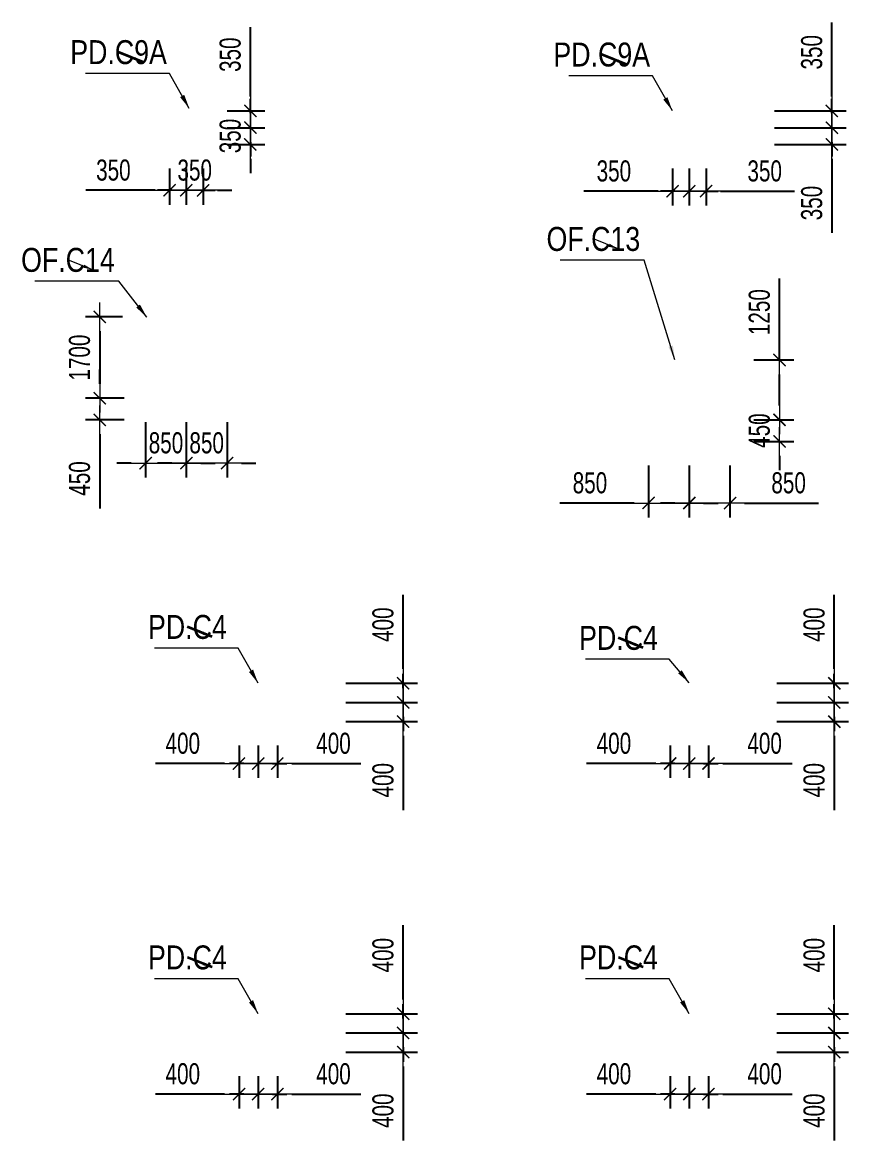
# Model space of a CAD drawing. Header units: millimetres. Extents: x -259680 to 286077, y -1281 to 94455.
# Drawn here: x 31777 to 49027, y 23251 to 46599 of the extents above; entities that cross this region are included whole.
import ezdxf
from ezdxf.enums import TextEntityAlignment as Align

# ---------------------------------------------------------------- set-up
doc = ezdxf.new("R2010")
doc.units = ezdxf.units.MM
doc.layers.get('0').update_dxf_attribs({"lineweight": 20})
doc.layers.get('Defpoints').update_dxf_attribs({"color": 151, "lineweight": 9})
for name, color, linetype, lineweight in [('$0$C1', 20, 'Continuous', 35), ('$1$NDC_S_ANNO', 7, 'Continuous', 20), ('$1$NDC_S_DIM', 1, 'Continuous', 15), ('$1$NDC_S_VN TEXT', 7, 'Continuous', 20), ('NDC_S_DIM', 1, 'Continuous', 15)]:
    doc.layers.add(name, color=color, linetype=linetype, lineweight=lineweight)
doc.styles.add('$1$NDC_DIM', font='', dxfattribs={"width": 0.75})
doc.styles.add('$2$ARIAL', font='arial.ttf', dxfattribs={"width": 0.8})
doc.styles.add('NDC_DIM', font='', dxfattribs={"width": 0.75})
doc.styles.get('$1$NDC_DIM').set_extended_font_data('Dotum')
doc.styles.get('NDC_DIM').set_extended_font_data('Dotum')
doc.dimstyles.new('$0$NDC_dim_150', dxfattribs={"dimscale": 150, "dimtxt": 2.2, "dimasz": 1.5, "dimexe": 1.5, "dimexo": 2.5, "dimgap": 1, "dimtad": 1, "dimdec": 0, "dimzin": 0, "dimdsep": 46, "dimtxsty": '$1$NDC_DIM', "dimblk": '$1$DIMMARK', "dimcen": 0.09, "dimdle": 1.2, "dimclrd": 1, "dimclre": 1, "dimclrt": 3, "dimadec": 0, "dimazin": 0, "dimtfac": 1, "dimtdec": 0, "dimtix": 1, "dimtofl": 0, "dimtmove": 0, "dimatfit": 3, "dimfxl": 6, "dimfxlon": 1, "dimtolj": 1, "dimtzin": 0, "dimarcsym": 0})
doc.dimstyles.new('$1$NDC_dim_iso', dxfattribs={"dimtxt": 2.2, "dimasz": 1, "dimexe": 1.5, "dimexo": 2.5, "dimgap": 1, "dimtad": 1, "dimdec": 0, "dimzin": 0, "dimdsep": 46, "dimtxsty": '$1$NDC_DIM', "dimblk": '$1$DIMMARK', "dimcen": 0.09, "dimdle": 1.2, "dimclrd": 1, "dimclre": 1, "dimclrt": 3, "dimadec": 0, "dimazin": 0, "dimtfac": 1, "dimtdec": 0, "dimtix": 1, "dimtofl": 0, "dimtmove": 0, "dimatfit": 3, "dimfxl": 6, "dimfxlon": 1, "dimtolj": 1, "dimtzin": 0, "dimarcsym": 0})
doc.dimstyles.new('NDC_dim_200', dxfattribs={"dimscale": 200, "dimtxt": 2.2, "dimasz": 1.5, "dimexe": 1.5, "dimexo": 2.5, "dimgap": 1, "dimtad": 1, "dimdec": 0, "dimzin": 0, "dimdsep": 46, "dimtxsty": 'NDC_DIM', "dimblk": 'DIMMARK', "dimcen": 0.09, "dimdle": 1.2, "dimclrd": 1, "dimclre": 1, "dimclrt": 3, "dimadec": 0, "dimazin": 0, "dimtfac": 1, "dimtdec": 0, "dimtix": 1, "dimtofl": 0, "dimtmove": 0, "dimatfit": 3, "dimfxl": 6, "dimfxlon": 1, "dimtolj": 1, "dimtzin": 0, "dimarcsym": 0})

# ---------------------------------------------------------------- blocks, each defined once
blk = doc.blocks.new('$1$DIMMARK')
at = {"layer": '$1$NDC_S_DIM', "color": 1}
blk.add_line((-1.5, 0), (1, 0), dxfattribs=at)
at = {"layer": '$1$NDC_S_DIM', "color": 2, "const_width": 0.1}
blk.add_lwpolyline([(-0.424, -0.424), (0.424, 0.424)], dxfattribs=at)
blk = doc.blocks.new('DIMMARK')
at = {"layer": 'NDC_S_DIM', "color": 1}
blk.add_line((-1.5, 0), (1, 0), dxfattribs=at)
at = {"layer": 'NDC_S_DIM', "color": 2, "const_width": 0.1}
blk.add_lwpolyline([(-0.424, -0.424), (0.424, 0.424)], dxfattribs=at)
blk = doc.blocks.new('*D430')
at = {"layer": 'Defpoints', "color": 0, "ltscale": 100, "transparency": 16777216}
for p in [(45700, 32000), (46100, 32000), (46100, 31124)]:
    blk.add_point(p, dxfattribs=at)
at = {"layer": 'NDC_S_DIM', "color": 1, "lineweight": -2, "ltscale": 100, "transparency": 16777216}
for p, q in [((45700, 31500), (45700, 30824)), ((46100, 31500), (46100, 30824)), ((45400, 31124), (45100, 31124)), ((46400, 31124), (47845, 31124))]:
    blk.add_line(p, q, dxfattribs=at)
at = {"layer": 'NDC_S_DIM', "color": 1, "lineweight": -2, "ltscale": 100, "transparency": 16777216, "xscale": 300, "yscale": 300, "zscale": 300}
blk.add_blockref('DIMMARK', (45700, 31124), dxfattribs=at)
at = {"layer": 'NDC_S_DIM', "color": 1, "lineweight": -2, "ltscale": 100, "transparency": 16777216, "xscale": 300, "yscale": 300, "zscale": 300, "rotation": 180}
blk.add_blockref('DIMMARK', (46100, 31124), dxfattribs=at)
at = {"layer": 'NDC_S_DIM', "color": 3, "ltscale": 100, "transparency": 16777216, "insert": (47273, 31545), "char_height": 440, "attachment_point": 5, "style": 'NDC_DIM'}
blk.add_mtext('\\A1;400', dxfattribs=at)
blk = doc.blocks.new('*D431')
at = {"layer": 'Defpoints', "color": 0, "ltscale": 100, "transparency": 16777216}
for p in [(45300, 32000), (45700, 32000), (45700, 31124)]:
    blk.add_point(p, dxfattribs=at)
at = {"layer": 'NDC_S_DIM', "color": 1, "lineweight": -2, "ltscale": 100, "transparency": 16777216}
for p, q in [((45300, 31500), (45300, 30824)), ((45700, 31500), (45700, 30824)), ((45000, 31124), (43555, 31124)), ((46000, 31124), (46300, 31124))]:
    blk.add_line(p, q, dxfattribs=at)
at = {"layer": 'NDC_S_DIM', "color": 1, "lineweight": -2, "ltscale": 100, "transparency": 16777216, "xscale": 300, "yscale": 300, "zscale": 300}
blk.add_blockref('DIMMARK', (45300, 31124), dxfattribs=at)
at = {"layer": 'NDC_S_DIM', "color": 1, "lineweight": -2, "ltscale": 100, "transparency": 16777216, "xscale": 300, "yscale": 300, "zscale": 300, "rotation": 180}
blk.add_blockref('DIMMARK', (45700, 31124), dxfattribs=at)
at = {"layer": 'NDC_S_DIM', "color": 3, "ltscale": 100, "transparency": 16777216, "insert": (44127, 31545), "char_height": 440, "attachment_point": 5, "style": 'NDC_DIM'}
blk.add_mtext('\\A1;400', dxfattribs=at)
blk = doc.blocks.new('*D432')
at = {"layer": 'Defpoints', "color": 0, "ltscale": 100, "transparency": 16777216}
for p in [(46100, 32800), (48727, 32800), (46100, 32400)]:
    blk.add_point(p, dxfattribs=at)
at = {"layer": 'NDC_S_DIM', "color": 1, "lineweight": -2, "ltscale": 100, "transparency": 16777216}
for p, q in [((48727, 33100), (48727, 34649)), ((47527, 32800), (49027, 32800)), ((47527, 32400), (49027, 32400)), ((48727, 32100), (48727, 31800))]:
    blk.add_line(p, q, dxfattribs=at)
at = {"layer": 'NDC_S_DIM', "color": 1, "lineweight": -2, "ltscale": 100, "transparency": 16777216, "xscale": 300, "yscale": 300, "zscale": 300}
for p, rotation in [((48727, 32800), 270), ((48727, 32400), 90)]:
    blk.add_blockref('DIMMARK', p, dxfattribs=dict(at, rotation=rotation))
at = {"layer": 'NDC_S_DIM', "color": 3, "ltscale": 100, "transparency": 16777216, "insert": (48307, 34024), "char_height": 440, "attachment_point": 5, "rotation": 90, "style": 'NDC_DIM'}
blk.add_mtext('\\A1;400', dxfattribs=at)
blk = doc.blocks.new('*D433')
at = {"layer": 'Defpoints', "color": 0, "ltscale": 100, "transparency": 16777216}
for p in [(46100, 32400), (48727, 32400), (46100, 32000)]:
    blk.add_point(p, dxfattribs=at)
at = {"layer": 'NDC_S_DIM', "color": 1, "lineweight": -2, "ltscale": 100, "transparency": 16777216}
for p, q in [((48727, 32700), (48727, 33000)), ((47527, 32400), (49027, 32400)), ((47527, 32000), (49027, 32000)), ((48727, 31700), (48727, 30151))]:
    blk.add_line(p, q, dxfattribs=at)
at = {"layer": 'NDC_S_DIM', "color": 1, "lineweight": -2, "ltscale": 100, "transparency": 16777216, "xscale": 300, "yscale": 300, "zscale": 300}
for p, rotation in [((48727, 32400), 270), ((48727, 32000), 90)]:
    blk.add_blockref('DIMMARK', p, dxfattribs=dict(at, rotation=rotation))
at = {"layer": 'NDC_S_DIM', "color": 3, "ltscale": 100, "transparency": 16777216, "insert": (48307, 30776), "char_height": 440, "attachment_point": 5, "rotation": 90, "style": 'NDC_DIM'}
blk.add_mtext('\\A1;400', dxfattribs=at)
blk = doc.blocks.new('*D434')
at = {"layer": 'Defpoints', "color": 0, "ltscale": 100, "transparency": 16777216}
for p in [(36700, 32000), (37100, 32000), (37100, 31124)]:
    blk.add_point(p, dxfattribs=at)
at = {"layer": 'NDC_S_DIM', "color": 1, "lineweight": -2, "ltscale": 100, "transparency": 16777216}
for p, q in [((36700, 31500), (36700, 30824)), ((37100, 31500), (37100, 30824)), ((36400, 31124), (36100, 31124)), ((37400, 31124), (38845, 31124))]:
    blk.add_line(p, q, dxfattribs=at)
at = {"layer": 'NDC_S_DIM', "color": 1, "lineweight": -2, "ltscale": 100, "transparency": 16777216, "xscale": 300, "yscale": 300, "zscale": 300}
blk.add_blockref('DIMMARK', (36700, 31124), dxfattribs=at)
at = {"layer": 'NDC_S_DIM', "color": 1, "lineweight": -2, "ltscale": 100, "transparency": 16777216, "xscale": 300, "yscale": 300, "zscale": 300, "rotation": 180}
blk.add_blockref('DIMMARK', (37100, 31124), dxfattribs=at)
at = {"layer": 'NDC_S_DIM', "color": 3, "ltscale": 100, "transparency": 16777216, "insert": (38273, 31545), "char_height": 440, "attachment_point": 5, "style": 'NDC_DIM'}
blk.add_mtext('\\A1;400', dxfattribs=at)
blk = doc.blocks.new('*D435')
at = {"layer": 'Defpoints', "color": 0, "ltscale": 100, "transparency": 16777216}
for p in [(36300, 32000), (36700, 32000), (36700, 31124)]:
    blk.add_point(p, dxfattribs=at)
at = {"layer": 'NDC_S_DIM', "color": 1, "lineweight": -2, "ltscale": 100, "transparency": 16777216}
for p, q in [((36300, 31500), (36300, 30824)), ((36700, 31500), (36700, 30824)), ((36000, 31124), (34555, 31124)), ((37000, 31124), (37300, 31124))]:
    blk.add_line(p, q, dxfattribs=at)
at = {"layer": 'NDC_S_DIM', "color": 1, "lineweight": -2, "ltscale": 100, "transparency": 16777216, "xscale": 300, "yscale": 300, "zscale": 300}
blk.add_blockref('DIMMARK', (36300, 31124), dxfattribs=at)
at = {"layer": 'NDC_S_DIM', "color": 1, "lineweight": -2, "ltscale": 100, "transparency": 16777216, "xscale": 300, "yscale": 300, "zscale": 300, "rotation": 180}
blk.add_blockref('DIMMARK', (36700, 31124), dxfattribs=at)
at = {"layer": 'NDC_S_DIM', "color": 3, "ltscale": 100, "transparency": 16777216, "insert": (35127, 31545), "char_height": 440, "attachment_point": 5, "style": 'NDC_DIM'}
blk.add_mtext('\\A1;400', dxfattribs=at)
blk = doc.blocks.new('*D436')
at = {"layer": 'Defpoints', "color": 0, "ltscale": 100, "transparency": 16777216}
for p in [(37100, 32800), (39727, 32800), (37100, 32400)]:
    blk.add_point(p, dxfattribs=at)
at = {"layer": 'NDC_S_DIM', "color": 1, "lineweight": -2, "ltscale": 100, "transparency": 16777216}
for p, q in [((39727, 33100), (39727, 34649)), ((38527, 32800), (40027, 32800)), ((38527, 32400), (40027, 32400)), ((39727, 32100), (39727, 31800))]:
    blk.add_line(p, q, dxfattribs=at)
at = {"layer": 'NDC_S_DIM', "color": 1, "lineweight": -2, "ltscale": 100, "transparency": 16777216, "xscale": 300, "yscale": 300, "zscale": 300}
for p, rotation in [((39727, 32800), 270), ((39727, 32400), 90)]:
    blk.add_blockref('DIMMARK', p, dxfattribs=dict(at, rotation=rotation))
at = {"layer": 'NDC_S_DIM', "color": 3, "ltscale": 100, "transparency": 16777216, "insert": (39307, 34024), "char_height": 440, "attachment_point": 5, "rotation": 90, "style": 'NDC_DIM'}
blk.add_mtext('\\A1;400', dxfattribs=at)
blk = doc.blocks.new('*D437')
at = {"layer": 'Defpoints', "color": 0, "ltscale": 100, "transparency": 16777216}
for p in [(37100, 32400), (39727, 32400), (37100, 32000)]:
    blk.add_point(p, dxfattribs=at)
at = {"layer": 'NDC_S_DIM', "color": 1, "lineweight": -2, "ltscale": 100, "transparency": 16777216}
for p, q in [((39727, 32700), (39727, 33000)), ((38527, 32400), (40027, 32400)), ((38527, 32000), (40027, 32000)), ((39727, 31700), (39727, 30151))]:
    blk.add_line(p, q, dxfattribs=at)
at = {"layer": 'NDC_S_DIM', "color": 1, "lineweight": -2, "ltscale": 100, "transparency": 16777216, "xscale": 300, "yscale": 300, "zscale": 300}
for p, rotation in [((39727, 32400), 270), ((39727, 32000), 90)]:
    blk.add_blockref('DIMMARK', p, dxfattribs=dict(at, rotation=rotation))
at = {"layer": 'NDC_S_DIM', "color": 3, "ltscale": 100, "transparency": 16777216, "insert": (39307, 30776), "char_height": 440, "attachment_point": 5, "rotation": 90, "style": 'NDC_DIM'}
blk.add_mtext('\\A1;400', dxfattribs=at)
blk = doc.blocks.new('*D438')
at = {"layer": 'Defpoints', "color": 0, "ltscale": 100, "transparency": 16777216}
for p in [(36700, 25100), (37100, 25100), (37100, 24224)]:
    blk.add_point(p, dxfattribs=at)
at = {"layer": 'NDC_S_DIM', "color": 1, "lineweight": -2, "ltscale": 100, "transparency": 16777216}
for p, q in [((36700, 24600), (36700, 23924)), ((37100, 24600), (37100, 23924)), ((36400, 24224), (36100, 24224)), ((37400, 24224), (38845, 24224))]:
    blk.add_line(p, q, dxfattribs=at)
at = {"layer": 'NDC_S_DIM', "color": 1, "lineweight": -2, "ltscale": 100, "transparency": 16777216, "xscale": 300, "yscale": 300, "zscale": 300}
blk.add_blockref('DIMMARK', (36700, 24224), dxfattribs=at)
at = {"layer": 'NDC_S_DIM', "color": 1, "lineweight": -2, "ltscale": 100, "transparency": 16777216, "xscale": 300, "yscale": 300, "zscale": 300, "rotation": 180}
blk.add_blockref('DIMMARK', (37100, 24224), dxfattribs=at)
at = {"layer": 'NDC_S_DIM', "color": 3, "ltscale": 100, "transparency": 16777216, "insert": (38273, 24645), "char_height": 440, "attachment_point": 5, "style": 'NDC_DIM'}
blk.add_mtext('\\A1;400', dxfattribs=at)
blk = doc.blocks.new('*D439')
at = {"layer": 'Defpoints', "color": 0, "ltscale": 100, "transparency": 16777216}
for p in [(36300, 25100), (36700, 25100), (36700, 24224)]:
    blk.add_point(p, dxfattribs=at)
at = {"layer": 'NDC_S_DIM', "color": 1, "lineweight": -2, "ltscale": 100, "transparency": 16777216}
for p, q in [((36300, 24600), (36300, 23924)), ((36700, 24600), (36700, 23924)), ((36000, 24224), (34555, 24224)), ((37000, 24224), (37300, 24224))]:
    blk.add_line(p, q, dxfattribs=at)
at = {"layer": 'NDC_S_DIM', "color": 1, "lineweight": -2, "ltscale": 100, "transparency": 16777216, "xscale": 300, "yscale": 300, "zscale": 300}
blk.add_blockref('DIMMARK', (36300, 24224), dxfattribs=at)
at = {"layer": 'NDC_S_DIM', "color": 1, "lineweight": -2, "ltscale": 100, "transparency": 16777216, "xscale": 300, "yscale": 300, "zscale": 300, "rotation": 180}
blk.add_blockref('DIMMARK', (36700, 24224), dxfattribs=at)
at = {"layer": 'NDC_S_DIM', "color": 3, "ltscale": 100, "transparency": 16777216, "insert": (35127, 24645), "char_height": 440, "attachment_point": 5, "style": 'NDC_DIM'}
blk.add_mtext('\\A1;400', dxfattribs=at)
blk = doc.blocks.new('*D440')
at = {"layer": 'Defpoints', "color": 0, "ltscale": 100, "transparency": 16777216}
for p in [(37100, 25900), (39727, 25900), (37100, 25500)]:
    blk.add_point(p, dxfattribs=at)
at = {"layer": 'NDC_S_DIM', "color": 1, "lineweight": -2, "ltscale": 100, "transparency": 16777216}
for p, q in [((39727, 26200), (39727, 27749)), ((38527, 25900), (40027, 25900)), ((38527, 25500), (40027, 25500)), ((39727, 25200), (39727, 24900))]:
    blk.add_line(p, q, dxfattribs=at)
at = {"layer": 'NDC_S_DIM', "color": 1, "lineweight": -2, "ltscale": 100, "transparency": 16777216, "xscale": 300, "yscale": 300, "zscale": 300}
for p, rotation in [((39727, 25900), 270), ((39727, 25500), 90)]:
    blk.add_blockref('DIMMARK', p, dxfattribs=dict(at, rotation=rotation))
at = {"layer": 'NDC_S_DIM', "color": 3, "ltscale": 100, "transparency": 16777216, "insert": (39307, 27124), "char_height": 440, "attachment_point": 5, "rotation": 90, "style": 'NDC_DIM'}
blk.add_mtext('\\A1;400', dxfattribs=at)
blk = doc.blocks.new('*D441')
at = {"layer": 'Defpoints', "color": 0, "ltscale": 100, "transparency": 16777216}
for p in [(37100, 25500), (39727, 25500), (37100, 25100)]:
    blk.add_point(p, dxfattribs=at)
at = {"layer": 'NDC_S_DIM', "color": 1, "lineweight": -2, "ltscale": 100, "transparency": 16777216}
for p, q in [((39727, 25800), (39727, 26100)), ((38527, 25500), (40027, 25500)), ((38527, 25100), (40027, 25100)), ((39727, 24800), (39727, 23251))]:
    blk.add_line(p, q, dxfattribs=at)
at = {"layer": 'NDC_S_DIM', "color": 1, "lineweight": -2, "ltscale": 100, "transparency": 16777216, "xscale": 300, "yscale": 300, "zscale": 300}
for p, rotation in [((39727, 25500), 270), ((39727, 25100), 90)]:
    blk.add_blockref('DIMMARK', p, dxfattribs=dict(at, rotation=rotation))
at = {"layer": 'NDC_S_DIM', "color": 3, "ltscale": 100, "transparency": 16777216, "insert": (39307, 23876), "char_height": 440, "attachment_point": 5, "rotation": 90, "style": 'NDC_DIM'}
blk.add_mtext('\\A1;400', dxfattribs=at)
blk = doc.blocks.new('*D442')
at = {"layer": 'Defpoints', "color": 0, "ltscale": 100, "transparency": 16777216}
for p in [(45700, 25100), (46100, 25100), (46100, 24224)]:
    blk.add_point(p, dxfattribs=at)
at = {"layer": 'NDC_S_DIM', "color": 1, "lineweight": -2, "ltscale": 100, "transparency": 16777216}
for p, q in [((45700, 24600), (45700, 23924)), ((46100, 24600), (46100, 23924)), ((45400, 24224), (45100, 24224)), ((46400, 24224), (47845, 24224))]:
    blk.add_line(p, q, dxfattribs=at)
at = {"layer": 'NDC_S_DIM', "color": 1, "lineweight": -2, "ltscale": 100, "transparency": 16777216, "xscale": 300, "yscale": 300, "zscale": 300}
blk.add_blockref('DIMMARK', (45700, 24224), dxfattribs=at)
at = {"layer": 'NDC_S_DIM', "color": 1, "lineweight": -2, "ltscale": 100, "transparency": 16777216, "xscale": 300, "yscale": 300, "zscale": 300, "rotation": 180}
blk.add_blockref('DIMMARK', (46100, 24224), dxfattribs=at)
at = {"layer": 'NDC_S_DIM', "color": 3, "ltscale": 100, "transparency": 16777216, "insert": (47273, 24645), "char_height": 440, "attachment_point": 5, "style": 'NDC_DIM'}
blk.add_mtext('\\A1;400', dxfattribs=at)
blk = doc.blocks.new('*D443')
at = {"layer": 'Defpoints', "color": 0, "ltscale": 100, "transparency": 16777216}
for p in [(45300, 25100), (45700, 25100), (45700, 24224)]:
    blk.add_point(p, dxfattribs=at)
at = {"layer": 'NDC_S_DIM', "color": 1, "lineweight": -2, "ltscale": 100, "transparency": 16777216}
for p, q in [((45300, 24600), (45300, 23924)), ((45700, 24600), (45700, 23924)), ((45000, 24224), (43555, 24224)), ((46000, 24224), (46300, 24224))]:
    blk.add_line(p, q, dxfattribs=at)
at = {"layer": 'NDC_S_DIM', "color": 1, "lineweight": -2, "ltscale": 100, "transparency": 16777216, "xscale": 300, "yscale": 300, "zscale": 300}
blk.add_blockref('DIMMARK', (45300, 24224), dxfattribs=at)
at = {"layer": 'NDC_S_DIM', "color": 1, "lineweight": -2, "ltscale": 100, "transparency": 16777216, "xscale": 300, "yscale": 300, "zscale": 300, "rotation": 180}
blk.add_blockref('DIMMARK', (45700, 24224), dxfattribs=at)
at = {"layer": 'NDC_S_DIM', "color": 3, "ltscale": 100, "transparency": 16777216, "insert": (44127, 24645), "char_height": 440, "attachment_point": 5, "style": 'NDC_DIM'}
blk.add_mtext('\\A1;400', dxfattribs=at)
blk = doc.blocks.new('*D444')
at = {"layer": 'Defpoints', "color": 0, "ltscale": 100, "transparency": 16777216}
for p in [(46100, 25900), (48727, 25900), (46100, 25500)]:
    blk.add_point(p, dxfattribs=at)
at = {"layer": 'NDC_S_DIM', "color": 1, "lineweight": -2, "ltscale": 100, "transparency": 16777216}
for p, q in [((48727, 26200), (48727, 27749)), ((47527, 25900), (49027, 25900)), ((47527, 25500), (49027, 25500)), ((48727, 25200), (48727, 24900))]:
    blk.add_line(p, q, dxfattribs=at)
at = {"layer": 'NDC_S_DIM', "color": 1, "lineweight": -2, "ltscale": 100, "transparency": 16777216, "xscale": 300, "yscale": 300, "zscale": 300}
for p, rotation in [((48727, 25900), 270), ((48727, 25500), 90)]:
    blk.add_blockref('DIMMARK', p, dxfattribs=dict(at, rotation=rotation))
at = {"layer": 'NDC_S_DIM', "color": 3, "ltscale": 100, "transparency": 16777216, "insert": (48307, 27124), "char_height": 440, "attachment_point": 5, "rotation": 90, "style": 'NDC_DIM'}
blk.add_mtext('\\A1;400', dxfattribs=at)
blk = doc.blocks.new('*D445')
at = {"layer": 'Defpoints', "color": 0, "ltscale": 100, "transparency": 16777216}
for p in [(46100, 25500), (48727, 25500), (46100, 25100)]:
    blk.add_point(p, dxfattribs=at)
at = {"layer": 'NDC_S_DIM', "color": 1, "lineweight": -2, "ltscale": 100, "transparency": 16777216}
for p, q in [((48727, 25800), (48727, 26100)), ((47527, 25500), (49027, 25500)), ((47527, 25100), (49027, 25100)), ((48727, 24800), (48727, 23251))]:
    blk.add_line(p, q, dxfattribs=at)
at = {"layer": 'NDC_S_DIM', "color": 1, "lineweight": -2, "ltscale": 100, "transparency": 16777216, "xscale": 300, "yscale": 300, "zscale": 300}
for p, rotation in [((48727, 25500), 270), ((48727, 25100), 90)]:
    blk.add_blockref('DIMMARK', p, dxfattribs=dict(at, rotation=rotation))
at = {"layer": 'NDC_S_DIM', "color": 3, "ltscale": 100, "transparency": 16777216, "insert": (48307, 23876), "char_height": 440, "attachment_point": 5, "rotation": 90, "style": 'NDC_DIM'}
blk.add_mtext('\\A1;400', dxfattribs=at)
blk = doc.blocks.new('*D644')
at = {"layer": 'Defpoints', "color": 0, "ltscale": 100, "transparency": 16777216}
for p in [(34371, 40450), (33392, 38750), (34350, 38750)]:
    blk.add_point(p, dxfattribs=at)
at = {"layer": 'NDC_S_DIM', "color": 1, "lineweight": -2, "ltscale": 100, "transparency": 16777216}
for p, q in [((33871, 40450), (33092, 40450)), ((33392, 40150), (33392, 39050)), ((33850, 38750), (33092, 38750))]:
    blk.add_line(p, q, dxfattribs=at)
at = {"layer": 'NDC_S_DIM', "color": 1, "lineweight": -2, "ltscale": 100, "transparency": 16777216, "xscale": 300, "yscale": 300, "zscale": 300}
for p, rotation in [((33392, 40450), 90), ((33392, 38750), 270)]:
    blk.add_blockref('DIMMARK', p, dxfattribs=dict(at, rotation=rotation))
at = {"layer": 'NDC_S_DIM', "color": 3, "ltscale": 100, "transparency": 16777216, "insert": (32971, 39600), "char_height": 440, "attachment_point": 5, "rotation": 90, "style": 'NDC_DIM'}
blk.add_mtext('\\A1;1700', dxfattribs=at)
blk = doc.blocks.new('*D645')
at = {"layer": 'Defpoints', "color": 0, "ltscale": 100, "transparency": 16777216}
for p in [(34400, 38750), (33392, 38300), (34400, 38300)]:
    blk.add_point(p, dxfattribs=at)
at = {"layer": 'NDC_S_DIM', "color": 1, "lineweight": -2, "ltscale": 100, "transparency": 16777216}
for p, q in [((33392, 39050), (33392, 39350)), ((33900, 38750), (33092, 38750)), ((33900, 38300), (33092, 38300)), ((33392, 38000), (33392, 36451))]:
    blk.add_line(p, q, dxfattribs=at)
at = {"layer": 'NDC_S_DIM', "color": 1, "lineweight": -2, "ltscale": 100, "transparency": 16777216, "xscale": 300, "yscale": 300, "zscale": 300}
for p, rotation in [((33392, 38750), 270), ((33392, 38300), 90)]:
    blk.add_blockref('DIMMARK', p, dxfattribs=dict(at, rotation=rotation))
at = {"layer": 'NDC_S_DIM', "color": 3, "ltscale": 100, "transparency": 16777216, "insert": (32972, 37076), "char_height": 440, "attachment_point": 5, "rotation": 90, "style": 'NDC_DIM'}
blk.add_mtext('\\A1;450', dxfattribs=at)
blk = doc.blocks.new('*D646')
at = {"layer": 'Defpoints', "color": 0, "ltscale": 100, "transparency": 16777216}
for p in [(34350, 38750), (35200, 38750), (35200, 37397)]:
    blk.add_point(p, dxfattribs=at)
at = {"layer": 'NDC_S_DIM', "color": 1, "lineweight": -2, "ltscale": 100, "transparency": 16777216}
for p, q in [((34350, 38250), (34350, 37097)), ((35200, 38250), (35200, 37097)), ((34050, 37397), (33750, 37397)), ((35500, 37397), (35800, 37397))]:
    blk.add_line(p, q, dxfattribs=at)
at = {"layer": 'NDC_S_DIM', "color": 1, "lineweight": -2, "ltscale": 100, "transparency": 16777216, "xscale": 300, "yscale": 300, "zscale": 300}
blk.add_blockref('DIMMARK', (34350, 37397), dxfattribs=at)
at = {"layer": 'NDC_S_DIM', "color": 1, "lineweight": -2, "ltscale": 100, "transparency": 16777216, "xscale": 300, "yscale": 300, "zscale": 300, "rotation": 180}
blk.add_blockref('DIMMARK', (35200, 37397), dxfattribs=at)
at = {"layer": 'NDC_S_DIM', "color": 3, "ltscale": 100, "transparency": 16777216, "insert": (34775, 37818), "char_height": 440, "attachment_point": 5, "style": 'NDC_DIM'}
blk.add_mtext('\\A1;850', dxfattribs=at)
blk = doc.blocks.new('*D647')
at = {"layer": 'Defpoints', "color": 0, "ltscale": 100, "transparency": 16777216}
for p in [(35200, 38750), (36050, 38750), (36050, 37397)]:
    blk.add_point(p, dxfattribs=at)
at = {"layer": 'NDC_S_DIM', "color": 1, "lineweight": -2, "ltscale": 100, "transparency": 16777216}
for p, q in [((35200, 38250), (35200, 37097)), ((36050, 38250), (36050, 37097)), ((34900, 37397), (34600, 37397)), ((36350, 37397), (36650, 37397))]:
    blk.add_line(p, q, dxfattribs=at)
at = {"layer": 'NDC_S_DIM', "color": 1, "lineweight": -2, "ltscale": 100, "transparency": 16777216, "xscale": 300, "yscale": 300, "zscale": 300}
blk.add_blockref('DIMMARK', (35200, 37397), dxfattribs=at)
at = {"layer": 'NDC_S_DIM', "color": 1, "lineweight": -2, "ltscale": 100, "transparency": 16777216, "xscale": 300, "yscale": 300, "zscale": 300, "rotation": 180}
blk.add_blockref('DIMMARK', (36050, 37397), dxfattribs=at)
at = {"layer": 'NDC_S_DIM', "color": 3, "ltscale": 100, "transparency": 16777216, "insert": (35625, 37818), "char_height": 440, "attachment_point": 5, "style": 'NDC_DIM'}
blk.add_mtext('\\A1;850', dxfattribs=at)
blk = doc.blocks.new('*D648')
at = {"layer": 'Defpoints', "color": 0, "ltscale": 100, "transparency": 16777216}
for p in [(35200, 44050), (35550, 44050), (35550, 43092)]:
    blk.add_point(p, dxfattribs=at)
at = {"layer": 'NDC_S_DIM', "color": 1, "lineweight": -2, "ltscale": 100, "transparency": 16777216}
for p, q in [((35200, 43550), (35200, 42792)), ((35550, 43550), (35550, 42792)), ((34900, 43092), (34600, 43092)), ((35850, 43092), (36150, 43092))]:
    blk.add_line(p, q, dxfattribs=at)
at = {"layer": 'NDC_S_DIM', "color": 1, "lineweight": -2, "ltscale": 100, "transparency": 16777216, "xscale": 300, "yscale": 300, "zscale": 300}
blk.add_blockref('DIMMARK', (35200, 43092), dxfattribs=at)
at = {"layer": 'NDC_S_DIM', "color": 1, "lineweight": -2, "ltscale": 100, "transparency": 16777216, "xscale": 300, "yscale": 300, "zscale": 300, "rotation": 180}
blk.add_blockref('DIMMARK', (35550, 43092), dxfattribs=at)
at = {"layer": 'NDC_S_DIM', "color": 3, "ltscale": 100, "transparency": 16777216, "insert": (35375, 43512), "char_height": 440, "attachment_point": 5, "style": 'NDC_DIM'}
blk.add_mtext('\\A1;350', dxfattribs=at)
blk = doc.blocks.new('*D649')
at = {"layer": 'Defpoints', "color": 0, "ltscale": 100, "transparency": 16777216}
for p in [(34850, 44050), (35200, 44050), (34850, 43092)]:
    blk.add_point(p, dxfattribs=at)
at = {"layer": 'NDC_S_DIM', "color": 1, "lineweight": -2, "ltscale": 100, "transparency": 16777216}
for p, q in [((34850, 43550), (34850, 42792)), ((35200, 43550), (35200, 42792)), ((34550, 43092), (33104, 43092)), ((35500, 43092), (35800, 43092))]:
    blk.add_line(p, q, dxfattribs=at)
at = {"layer": 'NDC_S_DIM', "color": 1, "lineweight": -2, "ltscale": 100, "transparency": 16777216, "xscale": 300, "yscale": 300, "zscale": 300}
blk.add_blockref('DIMMARK', (34850, 43092), dxfattribs=at)
at = {"layer": 'NDC_S_DIM', "color": 1, "lineweight": -2, "ltscale": 100, "transparency": 16777216, "xscale": 300, "yscale": 300, "zscale": 300, "rotation": 180}
blk.add_blockref('DIMMARK', (35200, 43092), dxfattribs=at)
at = {"layer": 'NDC_S_DIM', "color": 3, "ltscale": 100, "transparency": 16777216, "insert": (33677, 43512), "char_height": 440, "attachment_point": 5, "style": 'NDC_DIM'}
blk.add_mtext('\\A1;350', dxfattribs=at)
blk = doc.blocks.new('*D650')
at = {"layer": 'Defpoints', "color": 0, "ltscale": 100, "transparency": 16777216}
for p in [(35550, 44400), (36537, 44400), (35550, 44050)]:
    blk.add_point(p, dxfattribs=at)
at = {"layer": 'NDC_S_DIM', "color": 1, "lineweight": -2, "ltscale": 100, "transparency": 16777216}
for p, q in [((36537, 44700), (36537, 45000)), ((36050, 44400), (36837, 44400)), ((36050, 44050), (36837, 44050)), ((36537, 43750), (36537, 43450))]:
    blk.add_line(p, q, dxfattribs=at)
at = {"layer": 'NDC_S_DIM', "color": 1, "lineweight": -2, "ltscale": 100, "transparency": 16777216, "xscale": 300, "yscale": 300, "zscale": 300}
for p, rotation in [((36537, 44400), 270), ((36537, 44050), 90)]:
    blk.add_blockref('DIMMARK', p, dxfattribs=dict(at, rotation=rotation))
at = {"layer": 'NDC_S_DIM', "color": 3, "ltscale": 100, "transparency": 16777216, "insert": (36117, 44225), "char_height": 440, "attachment_point": 5, "rotation": 90, "style": 'NDC_DIM'}
blk.add_mtext('\\A1;350', dxfattribs=at)
blk = doc.blocks.new('*D651')
at = {"layer": 'Defpoints', "color": 0, "ltscale": 100, "transparency": 16777216}
for p in [(35550, 44750), (36537, 44750), (35550, 44400)]:
    blk.add_point(p, dxfattribs=at)
at = {"layer": 'NDC_S_DIM', "color": 1, "lineweight": -2, "ltscale": 100, "transparency": 16777216}
for p, q in [((36537, 45050), (36537, 46496)), ((36050, 44750), (36837, 44750)), ((36050, 44400), (36837, 44400)), ((36537, 44100), (36537, 43800))]:
    blk.add_line(p, q, dxfattribs=at)
at = {"layer": 'NDC_S_DIM', "color": 1, "lineweight": -2, "ltscale": 100, "transparency": 16777216, "xscale": 300, "yscale": 300, "zscale": 300}
for p, rotation in [((36537, 44750), 270), ((36537, 44400), 90)]:
    blk.add_blockref('DIMMARK', p, dxfattribs=dict(at, rotation=rotation))
at = {"layer": 'NDC_S_DIM', "color": 3, "ltscale": 100, "transparency": 16777216, "insert": (36117, 45923), "char_height": 440, "attachment_point": 5, "rotation": 90, "style": 'NDC_DIM'}
blk.add_mtext('\\A1;350', dxfattribs=at)
blk = doc.blocks.new('*D985')
at = {"layer": 'Defpoints', "color": 0, "ltscale": 100, "transparency": 16777216}
for p in [(44850, 37850), (45700, 37850), (45700, 36563)]:
    blk.add_point(p, dxfattribs=at)
at = {"layer": 'NDC_S_DIM', "color": 1, "lineweight": -2, "ltscale": 100, "transparency": 16777216}
for p, q in [((44850, 37350), (44850, 36263)), ((45700, 37350), (45700, 36263)), ((44550, 36563), (43001, 36563)), ((46000, 36563), (46300, 36563))]:
    blk.add_line(p, q, dxfattribs=at)
at = {"layer": 'NDC_S_DIM', "color": 1, "lineweight": -2, "ltscale": 100, "transparency": 16777216, "xscale": 300, "yscale": 300, "zscale": 300}
blk.add_blockref('DIMMARK', (44850, 36563), dxfattribs=at)
at = {"layer": 'NDC_S_DIM', "color": 1, "lineweight": -2, "ltscale": 100, "transparency": 16777216, "xscale": 300, "yscale": 300, "zscale": 300, "rotation": 180}
blk.add_blockref('DIMMARK', (45700, 36563), dxfattribs=at)
at = {"layer": 'NDC_S_DIM', "color": 3, "ltscale": 100, "transparency": 16777216, "insert": (43626, 36983), "char_height": 440, "attachment_point": 5, "style": 'NDC_DIM'}
blk.add_mtext('\\A1;850', dxfattribs=at)
blk = doc.blocks.new('*D986')
at = {"layer": 'Defpoints', "color": 0, "ltscale": 100, "transparency": 16777216}
for p in [(45700, 37850), (46550, 37850), (46550, 36563)]:
    blk.add_point(p, dxfattribs=at)
at = {"layer": 'NDC_S_DIM', "color": 1, "lineweight": -2, "ltscale": 100, "transparency": 16777216}
for p, q in [((45700, 37350), (45700, 36263)), ((46550, 37350), (46550, 36263)), ((45400, 36563), (45100, 36563)), ((46850, 36563), (48399, 36563))]:
    blk.add_line(p, q, dxfattribs=at)
at = {"layer": 'NDC_S_DIM', "color": 1, "lineweight": -2, "ltscale": 100, "transparency": 16777216, "xscale": 300, "yscale": 300, "zscale": 300}
blk.add_blockref('DIMMARK', (45700, 36563), dxfattribs=at)
at = {"layer": 'NDC_S_DIM', "color": 1, "lineweight": -2, "ltscale": 100, "transparency": 16777216, "xscale": 300, "yscale": 300, "zscale": 300, "rotation": 180}
blk.add_blockref('DIMMARK', (46550, 36563), dxfattribs=at)
at = {"layer": 'NDC_S_DIM', "color": 3, "ltscale": 100, "transparency": 16777216, "insert": (47774, 36983), "char_height": 440, "attachment_point": 5, "style": 'NDC_DIM'}
blk.add_mtext('\\A1;850', dxfattribs=at)
blk = doc.blocks.new('*D987')
at = {"layer": 'Defpoints', "color": 0, "ltscale": 100, "transparency": 16777216}
for p in [(46550, 39550), (46550, 38300), (47584, 38300)]:
    blk.add_point(p, dxfattribs=at)
at = {"layer": 'NDC_S_DIM', "color": 1, "lineweight": -2, "ltscale": 100, "transparency": 16777216}
for p, q in [((47584, 39550), (47584, 41248)), ((47050, 39550), (47884, 39550)), ((47584, 38600), (47584, 39250)), ((47050, 38300), (47884, 38300))]:
    blk.add_line(p, q, dxfattribs=at)
at = {"layer": 'NDC_S_DIM', "color": 1, "lineweight": -2, "ltscale": 100, "transparency": 16777216, "xscale": 300, "yscale": 300, "zscale": 300}
for p, rotation in [((47584, 39550), 90), ((47584, 38300), 270)]:
    blk.add_blockref('DIMMARK', p, dxfattribs=dict(at, rotation=rotation))
at = {"layer": 'NDC_S_DIM', "color": 3, "ltscale": 100, "transparency": 16777216, "insert": (47164, 40549), "char_height": 440, "attachment_point": 5, "rotation": 90, "style": 'NDC_DIM'}
blk.add_mtext('\\A1;1250', dxfattribs=at)
blk = doc.blocks.new('*D988')
at = {"layer": 'Defpoints', "color": 0, "ltscale": 100, "transparency": 16777216}
for p in [(46550, 38300), (46550, 37850), (47584, 37850)]:
    blk.add_point(p, dxfattribs=at)
at = {"layer": 'NDC_S_DIM', "color": 1, "lineweight": -2, "ltscale": 100, "transparency": 16777216}
for p, q in [((47584, 38600), (47584, 38900)), ((47050, 38300), (47884, 38300)), ((47050, 37850), (47884, 37850)), ((47584, 37550), (47584, 37250))]:
    blk.add_line(p, q, dxfattribs=at)
at = {"layer": 'NDC_S_DIM', "color": 1, "lineweight": -2, "ltscale": 100, "transparency": 16777216, "xscale": 300, "yscale": 300, "zscale": 300}
for p, rotation in [((47584, 38300), 270), ((47584, 37850), 90)]:
    blk.add_blockref('DIMMARK', p, dxfattribs=dict(at, rotation=rotation))
at = {"layer": 'NDC_S_DIM', "color": 3, "ltscale": 100, "transparency": 16777216, "insert": (47164, 38075), "char_height": 440, "attachment_point": 5, "rotation": 90, "style": 'NDC_DIM'}
blk.add_mtext('\\A1;450', dxfattribs=at)
blk = doc.blocks.new('*D1005')
at = {"layer": 'Defpoints', "color": 0, "ltscale": 100, "transparency": 16777216}
for p in [(45700, 44050), (46050, 44050), (46050, 43074)]:
    blk.add_point(p, dxfattribs=at)
at = {"layer": 'NDC_S_DIM', "color": 1, "lineweight": -2, "ltscale": 100, "transparency": 16777216}
for p, q in [((45700, 43550), (45700, 42774)), ((46050, 43550), (46050, 42774)), ((45400, 43074), (45100, 43074)), ((46350, 43074), (47899, 43074))]:
    blk.add_line(p, q, dxfattribs=at)
at = {"layer": 'NDC_S_DIM', "color": 1, "lineweight": -2, "ltscale": 100, "transparency": 16777216, "xscale": 300, "yscale": 300, "zscale": 300}
blk.add_blockref('DIMMARK', (45700, 43074), dxfattribs=at)
at = {"layer": 'NDC_S_DIM', "color": 1, "lineweight": -2, "ltscale": 100, "transparency": 16777216, "xscale": 300, "yscale": 300, "zscale": 300, "rotation": 180}
blk.add_blockref('DIMMARK', (46050, 43074), dxfattribs=at)
at = {"layer": 'NDC_S_DIM', "color": 3, "ltscale": 100, "transparency": 16777216, "insert": (47274, 43494), "char_height": 440, "attachment_point": 5, "style": 'NDC_DIM'}
blk.add_mtext('\\A1;350', dxfattribs=at)
blk = doc.blocks.new('*D1006')
at = {"layer": 'Defpoints', "color": 0, "ltscale": 100, "transparency": 16777216}
for p in [(45350, 44050), (45700, 44050), (45700, 43074)]:
    blk.add_point(p, dxfattribs=at)
at = {"layer": 'NDC_S_DIM', "color": 1, "lineweight": -2, "ltscale": 100, "transparency": 16777216}
for p, q in [((45350, 43550), (45350, 42774)), ((45700, 43550), (45700, 42774)), ((45050, 43074), (43501, 43074)), ((46000, 43074), (46300, 43074))]:
    blk.add_line(p, q, dxfattribs=at)
at = {"layer": 'NDC_S_DIM', "color": 1, "lineweight": -2, "ltscale": 100, "transparency": 16777216, "xscale": 300, "yscale": 300, "zscale": 300}
blk.add_blockref('DIMMARK', (45350, 43074), dxfattribs=at)
at = {"layer": 'NDC_S_DIM', "color": 1, "lineweight": -2, "ltscale": 100, "transparency": 16777216, "xscale": 300, "yscale": 300, "zscale": 300, "rotation": 180}
blk.add_blockref('DIMMARK', (45700, 43074), dxfattribs=at)
at = {"layer": 'NDC_S_DIM', "color": 3, "ltscale": 100, "transparency": 16777216, "insert": (44126, 43494), "char_height": 440, "attachment_point": 5, "style": 'NDC_DIM'}
blk.add_mtext('\\A1;350', dxfattribs=at)
blk = doc.blocks.new('*D1007')
at = {"layer": 'Defpoints', "color": 0, "ltscale": 100, "transparency": 16777216}
for p in [(46050, 44750), (48677, 44750), (46050, 44400)]:
    blk.add_point(p, dxfattribs=at)
at = {"layer": 'NDC_S_DIM', "color": 1, "lineweight": -2, "ltscale": 100, "transparency": 16777216}
for p, q in [((48677, 45050), (48677, 46599)), ((47477, 44750), (48977, 44750)), ((47477, 44400), (48977, 44400)), ((48677, 44100), (48677, 43800))]:
    blk.add_line(p, q, dxfattribs=at)
at = {"layer": 'NDC_S_DIM', "color": 1, "lineweight": -2, "ltscale": 100, "transparency": 16777216, "xscale": 300, "yscale": 300, "zscale": 300}
for p, rotation in [((48677, 44750), 270), ((48677, 44400), 90)]:
    blk.add_blockref('DIMMARK', p, dxfattribs=dict(at, rotation=rotation))
at = {"layer": 'NDC_S_DIM', "color": 3, "ltscale": 100, "transparency": 16777216, "insert": (48257, 45974), "char_height": 440, "attachment_point": 5, "rotation": 90, "style": 'NDC_DIM'}
blk.add_mtext('\\A1;350', dxfattribs=at)
blk = doc.blocks.new('*D1008')
at = {"layer": 'Defpoints', "color": 0, "ltscale": 100, "transparency": 16777216}
for p in [(46050, 44400), (48677, 44400), (46050, 44050)]:
    blk.add_point(p, dxfattribs=at)
at = {"layer": 'NDC_S_DIM', "color": 1, "lineweight": -2, "ltscale": 100, "transparency": 16777216}
for p, q in [((48677, 44700), (48677, 45000)), ((47477, 44400), (48977, 44400)), ((47477, 44050), (48977, 44050)), ((48677, 43750), (48677, 42201))]:
    blk.add_line(p, q, dxfattribs=at)
at = {"layer": 'NDC_S_DIM', "color": 1, "lineweight": -2, "ltscale": 100, "transparency": 16777216, "xscale": 300, "yscale": 300, "zscale": 300}
for p, rotation in [((48677, 44400), 270), ((48677, 44050), 90)]:
    blk.add_blockref('DIMMARK', p, dxfattribs=dict(at, rotation=rotation))
at = {"layer": 'NDC_S_DIM', "color": 3, "ltscale": 100, "transparency": 16777216, "insert": (48257, 42826), "char_height": 440, "attachment_point": 5, "rotation": 90, "style": 'NDC_DIM'}
blk.add_mtext('\\A1;350', dxfattribs=at)
blk = doc.blocks.new('*U220')
at = {"layer": '$1$NDC_S_ANNO', "ltscale": 0.8, "style": '$2$ARIAL', "width": 0.8, "flags": 1}
blk.add_attdef('CHU_THICH', text='', height=2.5, dxfattribs=at).set_placement((0, 0), align=Align.MIDDLE_CENTER)
at = {"layer": '$1$NDC_S_ANNO', "ltscale": 0.8, "style": '$2$ARIAL', "width": 0.8}
blk.add_attdef('TEN', text='', height=2.5, dxfattribs=at).set_placement((-2.58, 1.03), align=Align.MIDDLE_CENTER)
at = {"layer": 'Defpoints'}
blk.add_leader([(0, 0), (-2.58, 1.03)], dimstyle='$1$NDC_dim_iso', override={"dimgap": 0.625, "dimtad": 0}, dxfattribs=at)
blk = doc.blocks.new('$0$co t check')
at = {"layer": '$0$C1', "xscale": 200, "yscale": 200, "zscale": 200}
for p, values in [((32261, 45771), {'TEN': 'PD.C9A'}), ((42348, 45721), {'TEN': 'PD.C9A'}), ((33698, 33771), {'TEN': 'PD.C4'}), ((42698, 33542), {'TEN': 'PD.C4'}), ((33698, 26871), {'TEN': 'PD.C4'}), ((42698, 26871), {'TEN': 'PD.C4'})]:
    blk.add_blockref('*U220', p, dxfattribs=at).add_auto_attribs(values)
at = {"layer": '$1$NDC_S_VN TEXT', "xscale": 200, "yscale": 200, "zscale": 200}
for p, values in [((42173, 41871), {'TEN': 'OF.C13'}), ((31204, 41434), {'TEN': 'OF.C14'})]:
    blk.add_blockref('*U220', p, dxfattribs=at).add_auto_attribs(values)
at = {"layer": '$0$C1'}
for points in [[(33222, 44800), (32805, 45532), (31055, 45532)], [(43309, 44750), (42892, 45482), (41143, 45482)], [(34659, 32800), (34242, 33532), (32493, 33532)], [(43659, 32810), (43242, 33303), (41493, 33303)], [(34659, 25900), (34242, 26632), (32493, 26632)], [(43659, 25900), (43242, 26632), (41493, 26632)]]:
    blk.add_leader(points, dimstyle='$0$NDC_dim_150', override={"dimasz": 2, "dimgap": 1, "dimtad": 0}, dxfattribs=at)
for points in [[(43359, 39550), (42717, 41632), (40967, 41632)], [(32337, 40441), (31748, 41195), (29998, 41195)]]:
    blk.add_leader(points, dimstyle='$0$NDC_dim_150', override={"dimasz": 2, "dimgap": 1, "dimtad": 0})

msp = doc.modelspace()

# ---------------------------------------------------------------- block references
at = {"layer": '$1$NDC_S_DIM'}
msp.add_blockref('$0$co t check', (2040.6, 0), dxfattribs=at)

# ---------------------------------------------------------------- dimensions: what is measured, and where the dimension line sits
at = {"layer": 'NDC_S_DIM', "ltscale": 100}
for base, p1, p2, picture, middle in [((36537.4, 44750), (35550, 44400), (35550, 44750), '*D651', (36537.4, 45923)), ((48676.7, 44750), (46050, 44400), (46050, 44750), '*D1007', (48676.7, 45974.3)), ((48676.7, 44400), (46050, 44050), (46050, 44400), '*D1008', (48676.7, 42825.7)), ((47584.2, 38300), (46550, 39550), (46550, 38300), '*D987', (47584.2, 40549)), ((33391.7, 38300), (34400, 38750), (34400, 38300), '*D645', (33391.7, 37075.7)), ((39726.7, 32800), (37100, 32400), (37100, 32800), '*D436', (39726.7, 34024.3)), ((48726.7, 32800), (46100, 32400), (46100, 32800), '*D432', (48726.7, 34024.3)), ((39726.7, 32400), (37100, 32000), (37100, 32400), '*D437', (39726.7, 30775.7)), ((48726.7, 32400), (46100, 32000), (46100, 32400), '*D433', (48726.7, 30775.7)), ((39726.7, 25900), (37100, 25500), (37100, 25900), '*D440', (39726.7, 27124.3)), ((48726.7, 25900), (46100, 25500), (46100, 25900), '*D444', (48726.7, 27124.3)), ((39726.7, 25500), (37100, 25100), (37100, 25500), '*D441', (39726.7, 23875.7)), ((48726.7, 25500), (46100, 25100), (46100, 25500), '*D445', (48726.7, 23875.7))]:
    dim = msp.add_linear_dim(base=base, p1=p1, p2=p2, angle=90, dimstyle='NDC_dim_200', dxfattribs=at)
    dim.commit()
    dim.dimension.update_dxf_attribs({"geometry": picture, "text_midpoint": middle, "dimtype": 160})
for base, p1, p2, picture, middle in [((36537.4, 44400), (35550, 44050), (35550, 44400), '*D650', (36117.2, 44225)), ((33391.7, 38750), (34370.5, 40450), (34350, 38750), '*D644', (32971.4, 39600)), ((47584.2, 37850), (46550, 38300), (46550, 37850), '*D988', (47163.9, 38075))]:
    dim = msp.add_linear_dim(base=base, p1=p1, p2=p2, angle=90, dimstyle='NDC_dim_200', dxfattribs=at)
    dim.commit()
    dim.dimension.update_dxf_attribs({"geometry": picture, "text_midpoint": middle})
for base, p1, p2, picture, middle in [((34850, 43091.8), (35200, 44050), (34850, 44050), '*D649', (33677, 43091.8)), ((45700, 43074.4), (45350, 44050), (45700, 44050), '*D1006', (44125.7, 43074.4)), ((46050, 43074.4), (45700, 44050), (46050, 44050), '*D1005', (47274.3, 43074.4)), ((45700, 36562.6), (44850, 37850), (45700, 37850), '*D985', (43625.7, 36562.6)), ((46550, 36562.6), (45700, 37850), (46550, 37850), '*D986', (47774.3, 36562.6)), ((36700, 31124.4), (36300, 32000), (36700, 32000), '*D435', (35127.5, 31124.4)), ((37100, 31124.4), (36700, 32000), (37100, 32000), '*D434', (38272.5, 31124.4)), ((45700, 31124.4), (45300, 32000), (45700, 32000), '*D431', (44127.5, 31124.4)), ((46100, 31124.4), (45700, 32000), (46100, 32000), '*D430', (47272.5, 31124.4)), ((36700, 24224.4), (36300, 25100), (36700, 25100), '*D439', (35127.5, 24224.4)), ((37100, 24224.4), (36700, 25100), (37100, 25100), '*D438', (38272.5, 24224.4)), ((45700, 24224.4), (45300, 25100), (45700, 25100), '*D443', (44127.5, 24224.4)), ((46100, 24224.4), (45700, 25100), (46100, 25100), '*D442', (47272.5, 24224.4))]:
    dim = msp.add_linear_dim(base=base, p1=p1, p2=p2, dimstyle='NDC_dim_200', dxfattribs=at)
    dim.commit()
    dim.dimension.update_dxf_attribs({"geometry": picture, "text_midpoint": middle, "dimtype": 160})
for base, p1, p2, picture, middle in [((35550, 43091.8), (35200, 44050), (35550, 44050), '*D648', (35375, 43512.1)), ((35200, 37397.4), (34350, 38750), (35200, 38750), '*D646', (34775, 37817.7)), ((36050, 37397.4), (35200, 38750), (36050, 38750), '*D647', (35625, 37817.7))]:
    dim = msp.add_linear_dim(base=base, p1=p1, p2=p2, dimstyle='NDC_dim_200', dxfattribs=at)
    dim.commit()
    dim.dimension.update_dxf_attribs({"geometry": picture, "text_midpoint": middle})

doc.saveas('drawing.dxf')
